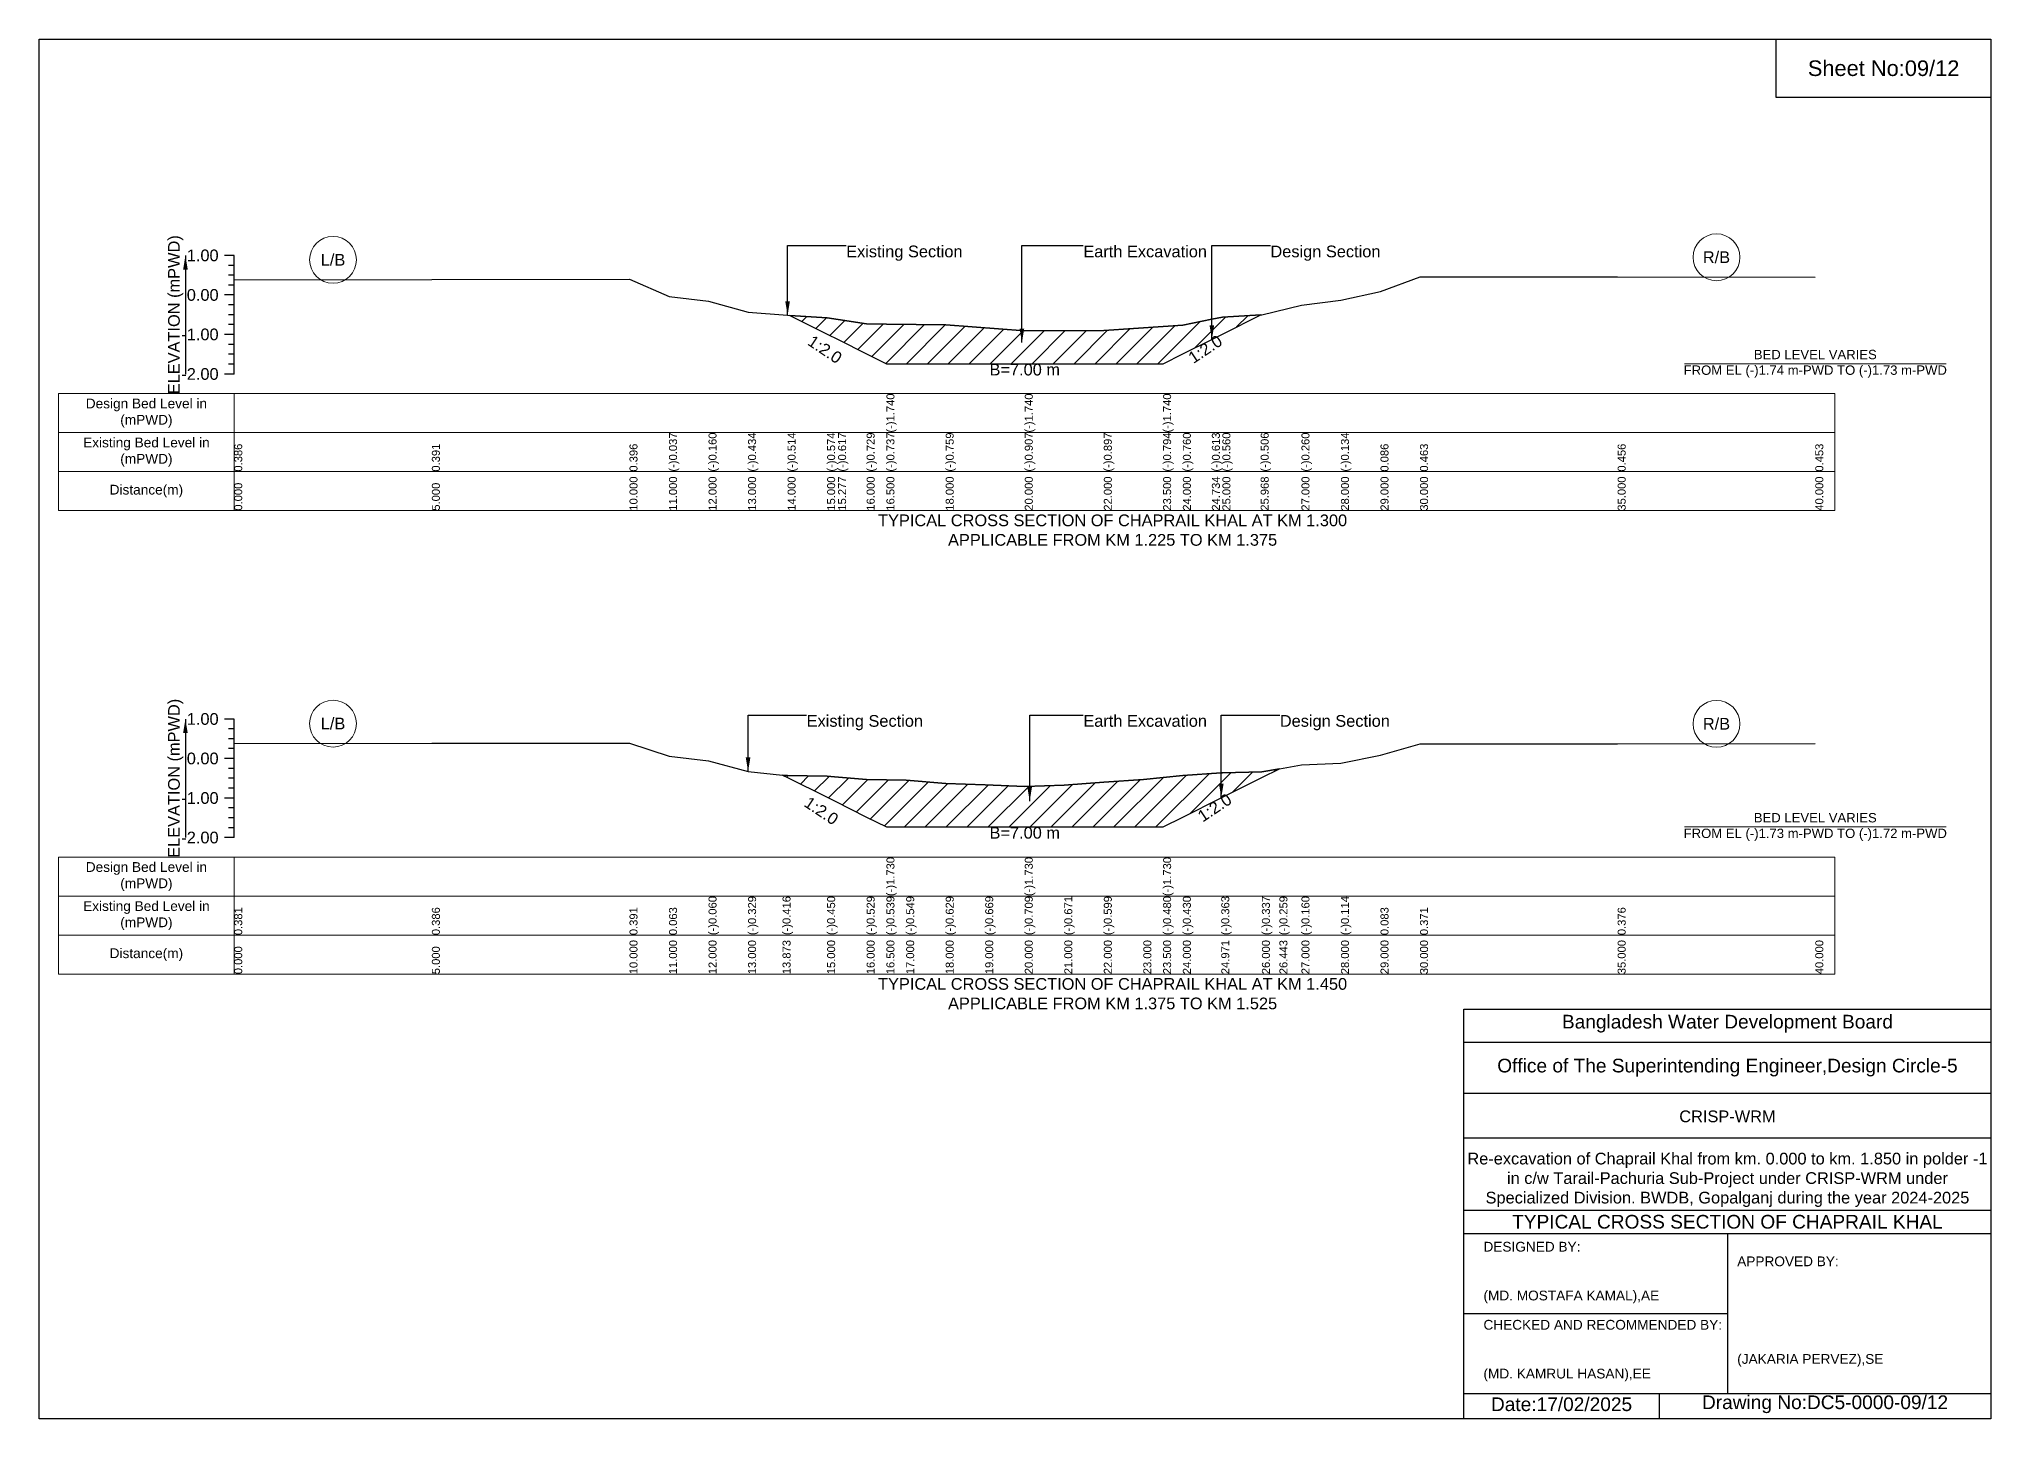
# Model space of a CAD drawing. Header units: inches. Extents: x 91000 to 218000, y -5656 to 0.
# Drawn here: x 180000 to 188000, y -5656 to 0 of the extents above; entities that cross this region are included whole.
import ezdxf

# ---------------------------------------------------------------- set-up
doc = ezdxf.new("R2010")
doc.units = ezdxf.units.IN
doc.header["$LTSCALE"] = 7
doc.header["$MEASUREMENT"] = 0
for name, color, linetype, lineweight in [('Cross section Data Border', 7, 'Continuous', 9), ('Cross Section Labels', 7, 'Continuous', 9), ('Existing_Bed_Level for Xsection', 7, 'Continuous', 25)]:
    doc.layers.add(name, color=color, linetype=linetype, lineweight=lineweight)
doc.styles.get("Standard").update_dxf_attribs({"font": 'arial.ttf'})
doc.dimstyles.get("Standard").update_dxf_attribs({"dimtxt": 0.18, "dimasz": 0.18, "dimexe": 0.18, "dimexo": 0.0625, "dimgap": 0.09, "dimtad": 0, "dimtih": 1, "dimtoh": 1, "dimdec": 4, "dimzin": 0, "dimdsep": 46, "dimtxsty": 'Standard', "dimcen": 0.09, "dimadec": 0, "dimazin": 0, "dimtfac": 1, "dimtdec": 4, "dimtofl": 0, "dimtmove": 0, "dimatfit": 3, "dimfxl": 1, "dimtolj": 1, "dimtzin": 0, "dimarcsym": 0})

msp = doc.modelspace()

# ---------------------------------------------------------------- hatches: boundary and pattern name
at = {"layer": 'Existing_Bed_Level for Xsection'}
h = msp.add_hatch(dxfattribs=at)
h.set_pattern_fill('ANSI31', color=256, scale=486, style=0)
h.paths.add_polyline_path([(183076.8, -1132.9), (183230, -1209.4), (183274.9, -1231.9), (183392, -1290.4), (183473, -1330.9), (183716, -1330.9), (184040, -1330.9), (184364, -1330.9), (184607, -1330.9), (184688, -1290.4), (184806.9, -1231), (184850, -1209.4), (185006.9, -1131), (184850, -1139.8), (184806.9, -1148.4), (184688, -1172.2), (184607, -1177.7), (184364, -1194.4), (184040, -1196), (183716, -1172), (183473, -1168.4), (183392, -1167.2), (183274.9, -1149), (183230, -1142.1)])
h = msp.add_hatch(dxfattribs=at)
h.set_pattern_fill('ANSI31', color=256, scale=486, style=0)
h.paths.add_polyline_path([(183047.3, -3016.6), (183068, -3026.9), (183230, -3107.9), (183260.2, -3123), (183392, -3188.9), (183473, -3229.4), (183554, -3229.4), (183716, -3229.4), (183878, -3229.4), (184040, -3229.4), (184202, -3229.4), (184364, -3229.4), (184526, -3229.4), (184607, -3229.4), (184688, -3188.9), (184845.4, -3110.2), (184850, -3107.9), (185012, -3026.9), (185083.7, -2991), (185012, -3003.7), (184850, -3007.6), (184845.4, -3007.9), (184688, -3018.8), (184607, -3026.8), (184526, -3034.8), (184364, -3046.2), (184202, -3057.8), (184040, -3064), (183878, -3057.5), (183716, -3051), (183554, -3038.1), (183473, -3036.5), (183392, -3034.8), (183260.2, -3024.4), (183230, -3022), (183068, -3018.6)])

# ---------------------------------------------------------------- linework, layer by layer
for points in [[(180000, 0), (188000, 0), (188000, -5656), (180000, -5656)], [(187120, 0), (188000, 0), (188000, -240), (187120, -240)]]:
    msp.add_lwpolyline(points, close=True)
for points in [[(185840, -5656), (185840, -3976), (188000, -3976)], [(185840, -4112), (188000, -4112)], [(185840, -4320), (188000, -4320)], [(185840, -4504), (188000, -4504)], [(185840, -4800), (188000, -4800)], [(185840, -4896), (188000, -4896)], [(186920, -4896), (186920, -5552)], [(185840, -5224), (186920, -5224)], [(185840, -5552), (188000, -5552)], [(186640, -5552), (186640, -5656)]]:
    msp.add_lwpolyline(points)
at = {"layer": 'Cross section Data Border'}
for points in [[(180080, -1453.1), (187360, -1453.1), (187360, -1933.1), (180080, -1933.1)], [(180080, -3353.1), (187360, -3353.1), (187360, -3833.1), (180080, -3833.1)]]:
    msp.add_lwpolyline(points, close=True, dxfattribs=at)
for points in [[(180800, -1453.1), (180800, -1933.1)], [(180080, -1613.1), (187360, -1613.1)], [(180080, -1773.1), (187360, -1773.1)], [(180800, -3353.1), (180800, -3833.1)], [(180080, -3513.1), (187360, -3513.1)], [(180080, -3673.1), (187360, -3673.1)]]:
    msp.add_lwpolyline(points, dxfattribs=at)
at = {"layer": 'Cross Section Labels'}
for points in [[(186744.2, -1330.9), (187815.8, -1330.9)], [(186744.2, -3229.4), (187815.8, -3229.4)]]:
    msp.add_lwpolyline(points, dxfattribs=at)
for centre in [(186875, -894.4), (181205, -905.1), (181205, -2806), (186875, -2806.8)]:
    msp.add_circle(centre, 96, dxfattribs=at)
at = {"layer": 'Existing_Bed_Level for Xsection'}
for points in [[(180800, -887.1), (180760, -887.1)], [(180800, -927.6), (180776, -927.6)], [(180800, -1373.1), (180800, -1211.1), (180800, -1049.1), (180800, -887.1)], [(180800, -968.1), (180776, -968.1)], [(180800, -1008.6), (180776, -1008.6)], [(180800, -986.5), (181610, -985.7), (182420, -984.9), (182582, -1055.1), (182744, -1075), (182906, -1119.4), (183068, -1132.3), (183076.8, -1132.9), (183230, -1142.1), (183274.9, -1149), (183392, -1167.2), (183473, -1168.4), (183473, -1168.4), (183716, -1172), (184040, -1196), (184040, -1196), (184364, -1194.4), (184607, -1177.7), (184607, -1177.7), (184688, -1172.2), (184806.9, -1148.4), (184850, -1139.8), (185006.9, -1131), (185012, -1130.7), (185174, -1091.2), (185336, -1070.8), (185498, -1035.1), (185660, -974.1), (186470, -975.2), (187280, -975.7)], [(180800, -1049.1), (180760, -1049.1)], [(180800, -1089.6), (180776, -1089.6)], [(180800, -1130.1), (180776, -1130.1)], [(180800, -1170.6), (180776, -1170.6)], [(180800, -1211.1), (180760, -1211.1)], [(180800, -1251.6), (180776, -1251.6)], [(180800, -1292.1), (180776, -1292.1)], [(180800, -1332.6), (180776, -1332.6)], [(180800, -1373.1), (180760, -1373.1)], [(180800, -2787.1), (180760, -2787.1)], [(180800, -3273.1), (180800, -3111.1), (180800, -2949.1), (180800, -2787.1)], [(180800, -2827.6), (180776, -2827.6)], [(180800, -2868.1), (180776, -2868.1)], [(180800, -2949.1), (180760, -2949.1)], [(180800, -2908.6), (180776, -2908.6)], [(180800, -2887.4), (181610, -2886.6), (182420, -2885.8), (182582, -2938.9), (182744, -2958.9), (182906, -3002.4), (183047.3, -3016.6), (183068, -3018.6), (183230, -3022), (183260.2, -3024.4), (183392, -3034.8), (183473, -3036.5), (183473, -3036.5), (183554, -3038.1), (183716, -3051), (183878, -3057.5), (184040, -3064), (184040, -3064), (184202, -3057.8), (184364, -3046.2), (184526, -3034.8), (184607, -3026.8), (184607, -3026.8), (184688, -3018.8), (184845.4, -3007.9), (184850, -3007.6), (185012, -3003.7), (185083.7, -2991), (185174, -2975.1), (185336, -2967.6), (185498, -2935.7), (185660, -2889), (186470, -2888.2), (187280, -2887.4)], [(180800, -2989.6), (180776, -2989.6)], [(180800, -3030.1), (180776, -3030.1)], [(180800, -3111.1), (180760, -3111.1)], [(180800, -3070.6), (180776, -3070.6)], [(180800, -3151.6), (180776, -3151.6)], [(180800, -3192.1), (180776, -3192.1)], [(180800, -3273.1), (180760, -3273.1)], [(180800, -3232.6), (180776, -3232.6)]]:
    msp.add_lwpolyline(points, dxfattribs=at)
for points in [[(183076.8, -1132.9), (183076.8, -1132.9), (183230, -1209.4), (183274.9, -1231.9), (183392, -1290.4), (183473, -1330.9), (183473, -1330.9), (183716, -1330.9), (184040, -1330.9), (184040, -1330.9), (184364, -1330.9), (184607, -1330.9), (184607, -1330.9), (184688, -1290.4), (184806.9, -1231), (184850, -1209.4), (185006.9, -1131), (184850, -1139.8), (184806.9, -1148.4), (184688, -1172.2), (184607, -1177.7), (184607, -1177.7), (184364, -1194.4), (184040, -1196), (184040, -1196), (183716, -1172), (183473, -1168.4), (183473, -1168.4), (183392, -1167.2), (183274.9, -1149), (183230, -1142.1), (183076.8, -1132.9)], [(183047.3, -3016.6), (183047.3, -3016.6), (183068, -3026.9), (183230, -3107.9), (183260.2, -3123), (183392, -3188.9), (183473, -3229.4), (183473, -3229.4), (183554, -3229.4), (183716, -3229.4), (183878, -3229.4), (184040, -3229.4), (184040, -3229.4), (184202, -3229.4), (184364, -3229.4), (184526, -3229.4), (184607, -3229.4), (184607, -3229.4), (184688, -3188.9), (184845.4, -3110.2), (184850, -3107.9), (185012, -3026.9), (185083.7, -2991), (185083.7, -2991), (185083.7, -2991), (185012, -3003.7), (184850, -3007.6), (184845.4, -3007.9), (184688, -3018.8), (184607, -3026.8), (184607, -3026.8), (184526, -3034.8), (184364, -3046.2), (184202, -3057.8), (184040, -3064), (184040, -3064), (183878, -3057.5), (183716, -3051), (183554, -3038.1), (183473, -3036.5), (183473, -3036.5), (183392, -3034.8), (183260.2, -3024.4), (183230, -3022), (183068, -3018.6), (183047.3, -3016.6)]]:
    msp.add_lwpolyline(points, close=True, dxfattribs=at)

# ---------------------------------------------------------------- texts
at = {"attachment_point": 5}
for s, insert, char_height in [('Sheet No:09/12', (187560, -120), 64), ('Bangladesh Water Development Board', (186920, -4036), 56), ('Office of The Superintending Engineer,Design Circle-5', (186920, -4216), 56)]:
    msp.add_mtext(s, dxfattribs=dict(at, insert=insert, char_height=char_height))
for s, insert, char_height, width, attachment_point in [('CRISP-WRM', (186920, -4416), 48, 2240, 5), ('Re-excavation of Chaprail Khal from km. 0.000 to km. 1.850 in polder -1  in c/w Tarail-Pachuria Sub-Project under CRISP-WRM under Specialized Division. BWDB, Gopalganj during the year 2024-2025', (186920, -4676), 48, 2160, 5), ('TYPICAL CROSS SECTION OF CHAPRAIL KHAL', (186920, -4848), 56, 2240, 5), ('DESIGNED BY:^J^J^J(MD. MOSTAFA KAMAL),AE', (185920, -5056), 40, 1120, 4), ('APPROVED BY:^J^J^J^J^J^J(JAKARIA PERVEZ),SE', (186960, -5216), 40, 1120, 4), ('CHECKED AND RECOMMENDED BY:^J^J^J(MD. KAMRUL HASAN),EE', (185920, -5376), 40, 1120, 4), ('Date:17/02/2025', (186240, -5596), 56, 1120, 5), ('Drawing No:DC5-0000-09/12', (187320, -5596), 56, 1760, 5)]:
    msp.add_mtext(s, dxfattribs=dict(insert=insert, char_height=char_height, width=width, attachment_point=attachment_point))
at = {"layer": 'Cross section Data Border', "char_height": 40, "width": 640, "attachment_point": 5}
for s, insert in [('Design Bed Level in (mPWD)', (180440, -1533.1)), ('Existing Bed Level in (mPWD)', (180440, -1693.1)), ('Distance(m)', (180440, -1853.1)), ('Design Bed Level in (mPWD)', (180440, -3433.1)), ('Existing Bed Level in (mPWD)', (180440, -3593.1)), ('Distance(m)', (180440, -3753.1))]:
    msp.add_mtext(s, dxfattribs=dict(at, insert=insert))
at = {"layer": 'Cross Section Labels'}
for s, insert, char_height, attachment_point in [('L/B', (181205, -905.1), 48, 5), ('Existing Section', (183308, -846.6), 48, 1), ('Earth Excavation', (184280, -846.6), 48, 1), ('Design Section', (185046.9, -846.6), 48, 1), ('R/B', (186875, -894.4), 48, 5), ('BED LEVEL VARIES ^JFROM EL (-)1.74 m-PWD TO (-)1.73 m-PWD', (187280, -1330.9), 38.4, 5), ('B=7.00 m', (184040, -1330.9), 48, 2), ('TYPICAL CROSS SECTION OF CHAPRAIL KHAL AT KM 1.300^JAPPLICABLE FROM KM 1.225 TO KM 1.375', (184400, -2013.1), 48, 5), ('L/B', (181205, -2806), 48, 5), ('Existing Section', (183146, -2770.9), 48, 1), ('Earth Excavation', (184280, -2770.9), 48, 1), ('Design Section', (185085.4, -2770.9), 48, 1), ('R/B', (186875, -2806.8), 48, 5), ('BED LEVEL VARIES ^JFROM EL (-)1.73 m-PWD TO (-)1.72 m-PWD', (187280, -3229.4), 38.4, 5), ('B=7.00 m', (184040, -3229.4), 48, 2), ('TYPICAL CROSS SECTION OF CHAPRAIL KHAL AT KM 1.450^JAPPLICABLE FROM KM 1.375 TO KM 1.525', (184400, -3913.1), 48, 5)]:
    msp.add_mtext(s, dxfattribs=dict(at, insert=insert, char_height=char_height, attachment_point=attachment_point))
at = {"layer": 'Cross Section Labels', "char_height": 48, "attachment_point": 2}
for insert, rotation in [((183234.4, -1252.2), 326.30993), ((184766.4, -1251.2), 33.69007), ((183219.7, -3143.2), 326.30993), ((184804.9, -3130.5), 33.69007)]:
    msp.add_mtext('1:2.0', dxfattribs=dict(at, insert=insert, rotation=rotation))
at = {"layer": 'Existing_Bed_Level for Xsection', "rotation": 90}
for s, insert, char_height, attachment_point in [('ELEVATION (mPWD)', (180560, -1130.1), 48, 5), ('(-)1.740', (183473, -1613.1), 32.8, 1), ('(-)1.740', (184040, -1613.1), 32.8, 1), ('(-)1.740', (184607, -1613.1), 32.8, 1), ('0.386', (180800, -1773.1), 32.8, 1), ('0.391', (181610, -1773.1), 32.8, 1), ('0.396', (182420, -1773.1), 32.8, 1), ('(-)0.037', (182582, -1773.1), 32.8, 1), ('(-)0.160', (182744, -1773.1), 32.8, 1), ('(-)0.434', (182906, -1773.1), 32.8, 1), ('(-)0.514', (183068, -1773.1), 32.8, 1), ('(-)0.574', (183230, -1773.1), 32.8, 1), ('(-)0.617', (183274.9, -1773.1), 32.8, 1), ('(-)0.729', (183392, -1773.1), 32.8, 1), ('(-)0.737', (183473, -1773.1), 32.8, 1), ('(-)0.759', (183716, -1773.1), 32.8, 1), ('(-)0.907', (184040, -1773.1), 32.8, 1), ('(-)0.897', (184364, -1773.1), 32.8, 1), ('(-)0.794', (184607, -1773.1), 32.8, 1), ('(-)0.760', (184688, -1773.1), 32.8, 1), ('(-)0.613', (184806.9, -1773.1), 32.8, 1), ('(-)0.560', (184850, -1773.1), 32.8, 1), ('(-)0.506', (185006.9, -1773.1), 32.8, 1), ('(-)0.260', (185174, -1773.1), 32.8, 1), ('(-)0.134', (185336, -1773.1), 32.8, 1), ('0.086', (185498, -1773.1), 32.8, 1), ('0.463', (185660, -1773.1), 32.8, 1), ('0.456', (186470, -1773.1), 32.8, 1), ('0.453', (187280, -1773.1), 32.8, 1), ('0.000', (180800, -1933.1), 32.8, 1), ('5.000', (181610, -1933.1), 32.8, 1), ('10.000', (182420, -1933.1), 32.8, 1), ('11.000', (182582, -1933.1), 32.8, 1), ('12.000', (182744, -1933.1), 32.8, 1), ('13.000', (182906, -1933.1), 32.8, 1), ('14.000', (183068, -1933.1), 32.8, 1), ('15.000', (183230, -1933.1), 32.8, 1), ('15.277', (183274.9, -1933.1), 32.8, 1), ('16.000', (183392, -1933.1), 32.8, 1), ('16.500', (183473, -1933.1), 32.8, 1), ('18.000', (183716, -1933.1), 32.8, 1), ('20.000', (184040, -1933.1), 32.8, 1), ('22.000', (184364, -1933.1), 32.8, 1), ('23.500', (184607, -1933.1), 32.8, 1), ('24.000', (184688, -1933.1), 32.8, 1), ('24.734', (184806.9, -1933.1), 32.8, 1), ('25.000', (184850, -1933.1), 32.8, 1), ('25.968', (185006.9, -1933.1), 32.8, 1), ('27.000', (185174, -1933.1), 32.8, 1), ('28.000', (185336, -1933.1), 32.8, 1), ('29.000', (185498, -1933.1), 32.8, 1), ('30.000', (185660, -1933.1), 32.8, 1), ('35.000', (186470, -1933.1), 32.8, 1), ('40.000', (187280, -1933.1), 32.8, 1), ('ELEVATION (mPWD)', (180560, -3030.1), 48, 5), ('(-)1.730', (183473, -3513.1), 32.8, 1), ('(-)1.730', (184040, -3513.1), 32.8, 1), ('(-)1.730', (184607, -3513.1), 32.8, 1), ('(-)0.060', (182744, -3673.1), 32.8, 1), ('(-)0.329', (182906, -3673.1), 32.8, 1), ('(-)0.416', (183047.3, -3673.1), 32.8, 1), ('(-)0.450', (183230, -3673.1), 32.8, 1), ('(-)0.529', (183392, -3673.1), 32.8, 1), ('(-)0.539', (183473, -3673.1), 32.8, 1), ('(-)0.549', (183554, -3673.1), 32.8, 1), ('(-)0.629', (183716, -3673.1), 32.8, 1), ('(-)0.669', (183878, -3673.1), 32.8, 1), ('(-)0.709', (184040, -3673.1), 32.8, 1), ('(-)0.671', (184202, -3673.1), 32.8, 1), ('(-)0.599', (184364, -3673.1), 32.8, 1), ('(-)0.480', (184607, -3673.1), 32.8, 1), ('(-)0.430', (184688, -3673.1), 32.8, 1), ('(-)0.363', (184845.4, -3673.1), 32.8, 1), ('(-)0.337', (185012, -3673.1), 32.8, 1), ('(-)0.259', (185083.7, -3673.1), 32.8, 1), ('(-)0.160', (185174, -3673.1), 32.8, 1), ('(-)0.114', (185336, -3673.1), 32.8, 1), ('0.381', (180800, -3673.1), 32.8, 1), ('0.386', (181610, -3673.1), 32.8, 1), ('0.391', (182420, -3673.1), 32.8, 1), ('0.063', (182582, -3673.1), 32.8, 1), ('0.083', (185498, -3673.1), 32.8, 1), ('0.371', (185660, -3673.1), 32.8, 1), ('0.376', (186470, -3673.1), 32.8, 1), ('0.000', (180800, -3833.1), 32.8, 1), ('5.000', (181610, -3833.1), 32.8, 1), ('10.000', (182420, -3833.1), 32.8, 1), ('11.000', (182582, -3833.1), 32.8, 1), ('12.000', (182744, -3833.1), 32.8, 1), ('13.000', (182906, -3833.1), 32.8, 1), ('13.873', (183047.3, -3833.1), 32.8, 1), ('15.000', (183230, -3833.1), 32.8, 1), ('16.000', (183392, -3833.1), 32.8, 1), ('16.500', (183473, -3833.1), 32.8, 1), ('17.000', (183554, -3833.1), 32.8, 1), ('18.000', (183716, -3833.1), 32.8, 1), ('19.000', (183878, -3833.1), 32.8, 1), ('20.000', (184040, -3833.1), 32.8, 1), ('21.000', (184202, -3833.1), 32.8, 1), ('22.000', (184364, -3833.1), 32.8, 1), ('23.000', (184526, -3833.1), 32.8, 1), ('23.500', (184607, -3833.1), 32.8, 1), ('24.000', (184688, -3833.1), 32.8, 1), ('24.971', (184845.4, -3833.1), 32.8, 1), ('26.000', (185012, -3833.1), 32.8, 1), ('26.443', (185083.7, -3833.1), 32.8, 1), ('27.000', (185174, -3833.1), 32.8, 1), ('28.000', (185336, -3833.1), 32.8, 1), ('29.000', (185498, -3833.1), 32.8, 1), ('30.000', (185660, -3833.1), 32.8, 1), ('35.000', (186470, -3833.1), 32.8, 1), ('40.000', (187280, -3833.1), 32.8, 1)]:
    msp.add_mtext(s, dxfattribs=dict(at, insert=insert, char_height=char_height, attachment_point=attachment_point))
at = {"layer": 'Existing_Bed_Level for Xsection', "char_height": 48, "attachment_point": 6}
for s, insert in [('1.00', (180736, -887.1)), ('0.00', (180736, -1049.1)), ('-1.00', (180736, -1211.1)), ('-2.00', (180736, -1373.1)), ('1.00', (180736, -2787.1)), ('0.00', (180736, -2949.1)), ('-1.00', (180736, -3111.1)), ('-2.00', (180736, -3273.1))]:
    msp.add_mtext(s, dxfattribs=dict(at, insert=insert))

# ---------------------------------------------------------------- leaders
at = {"layer": 'Cross Section Labels', "annotation_type": 0, "has_hookline": 1, "hookline_direction": 0}
for points, text_width in [([(183068, -1132.3), (183068, -846.6), (183307.9, -846.6)], 467.2), ([(184028.4, -1244.5), (184028.4, -846.6), (184279.9, -846.6)], 497), ([(184806.9, -1231), (184806.9, -846.6), (185046.9, -846.6)], 441.2), ([(182906, -3002.4), (182906, -2770.9), (183145.9, -2770.9)], 467.2), ([(184060.2, -3123.7), (184060.2, -2770.9), (184279.9, -2770.9)], 497), ([(184845.4, -3110.2), (184845.4, -2770.9), (185085.3, -2770.9)], 441.2)]:
    msp.add_leader(points, dimstyle='Standard', override={"dimasz": 57.6}, dxfattribs=dict(at, text_width=text_width))
at = {"layer": 'Existing_Bed_Level for Xsection'}
for points in [[(180600, -887.1), (180600, -1373.1)], [(180600, -2787.1), (180600, -3273.1)]]:
    msp.add_leader(points, dimstyle='Standard', override={"dimasz": 57.6}, dxfattribs=at)

doc.saveas('drawing.dxf')
